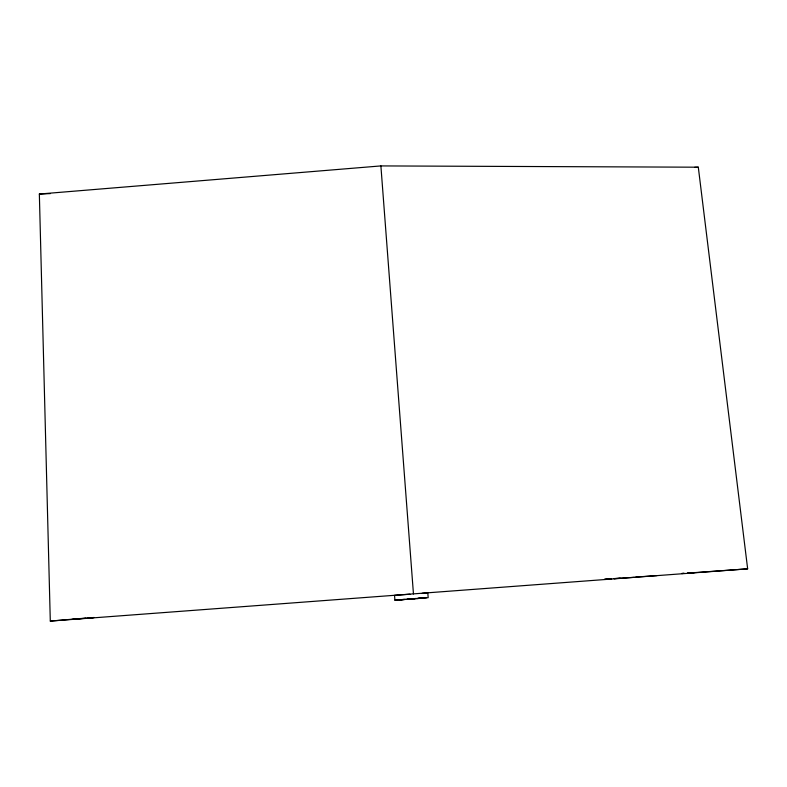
<?xml version="1.0" encoding="UTF-8"?>
<svg xmlns="http://www.w3.org/2000/svg" width="787" height="787" viewBox="0 0 787 787"><rect width="100%" height="100%" fill="white"/><g stroke="black" fill="none" stroke-linecap="round" stroke-linejoin="round"><path stroke-width="1.18" d="M422.186 593.29L427.794 592.847L428.177 597.687L413.844 598.828M409.948 594.215L394.543 595.326L394.897 600.156L405.374 599.32M72.079 619.418L94.106 617.52L88.124 617.972M50.299 621.081L747.65 568.844L698.305 167.198L380.888 165.919L39.35 194.035L50.299 621.081L75.001 618.976M403.623 599.458L399.412 599.822L404.666 599.497M416.884 598.592L423.642 598.022L420.632 598.199M407.243 599.173L409.23 599.025M78.543 618.69L85.724 618.149M610.545 578.848L604.524 579.301L611.676 578.848M614.155 578.583L620.166 578.13M684.08 573.339L681.739 573.516L684.149 573.349M687.592 573.084L694.616 572.552M408.394 599.064L412.683 598.74M410.322 599.114L414.729 598.789M412.368 598.789L415.841 598.504M406.003 599.438L410.647 599.064M415.447 598.563L420.75 598.15M407.518 599.291L394.897 600.156M687.759 573.103L747.65 568.844M614.067 578.681L634.401 577.294M635.63 577.068L657.037 575.602M418.261 598.356L426.426 597.766M39.35 194.035L50.398 193.592M694.626 167.346L698.305 167.198M380.888 165.919L413.46 593.959"/></g></svg>
